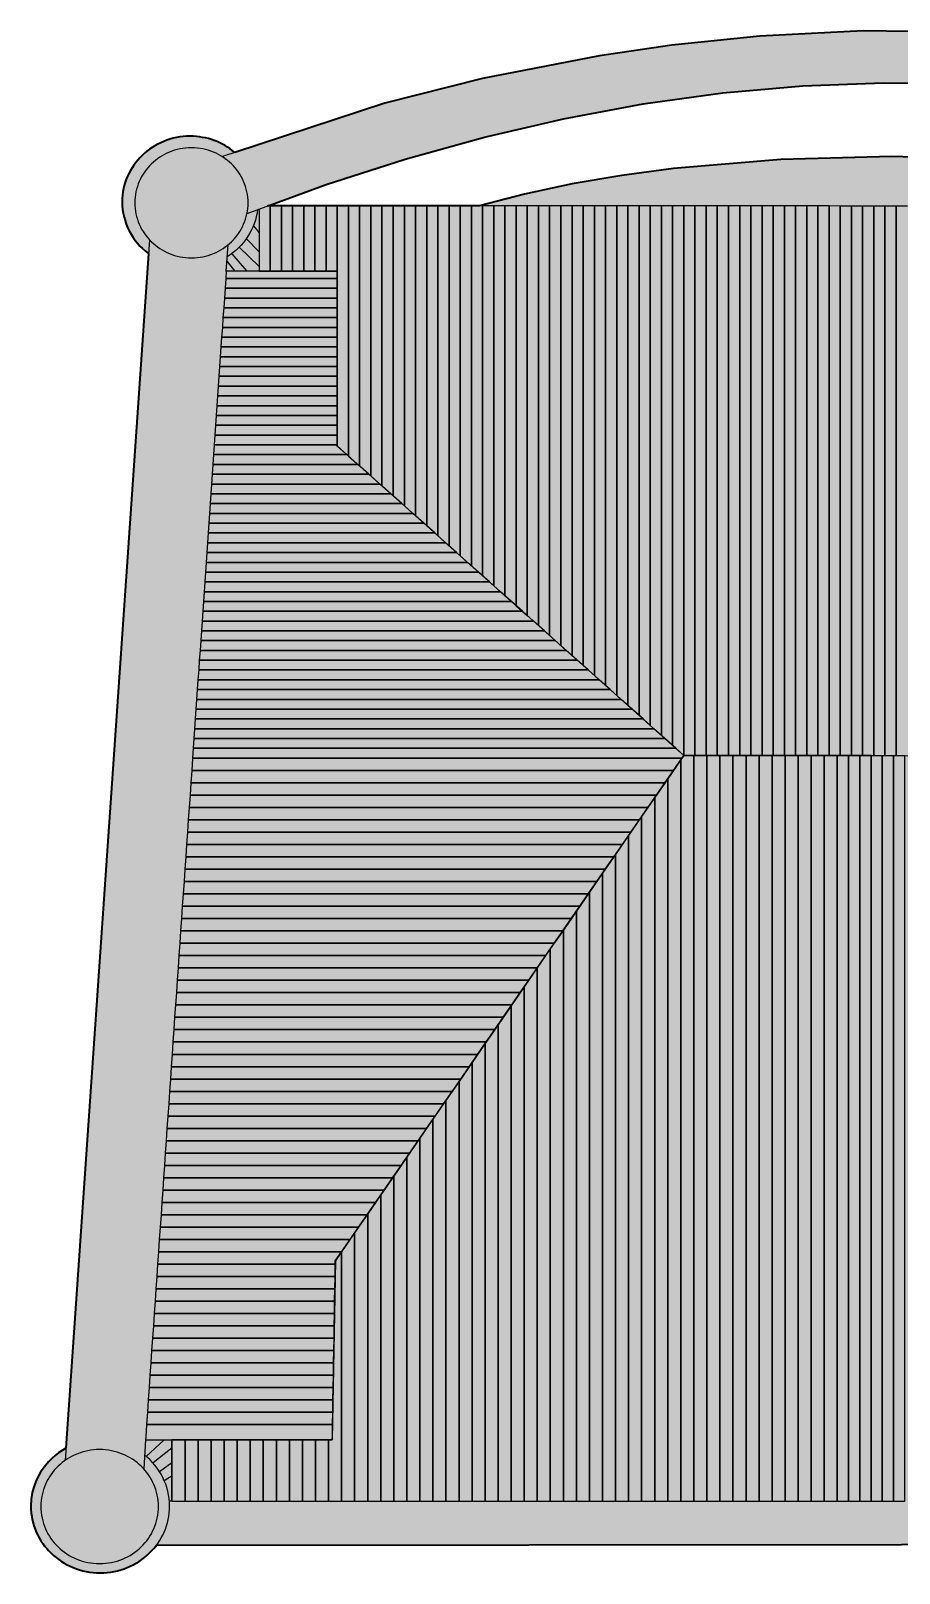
# Model space of a CAD drawing. Header units: millimetres. Extents: x 0 to 1796, y -950 to 767.
# Drawn here: x 107 to 399, y -950 to -430 of the extents above; entities that cross this region are included whole.
import ezdxf

# ---------------------------------------------------------------- set-up
doc = ezdxf.new("R2010")
doc.units = ezdxf.units.MM
doc.layers.add('Blocks', color=7, linetype='Continuous')
doc.layers.add('Blocks$Fill', color=7, linetype='Continuous', true_color=0xffffff)
doc.layers.add('Blocks$Inner', color=7, linetype='Continuous', lineweight=25, true_color=0x007f00)
doc.layers.add('Blocks$Outline', color=7, linetype='Continuous', lineweight=35, true_color=0xff3f3f)

# ---------------------------------------------------------------- blocks, each defined once
blk = doc.blocks.new('Carimate Dining Chair Top')
at = {"layer": 'Blocks$Fill'}
h = blk.add_hatch(color=256, dxfattribs=at)
h.paths.add_polyline_path([(737.37, -273.52), (737.89, -274.24), (738.58, -275.1), (739.31, -275.92), (740.08, -276.71), (740.89, -277.46), (741.73, -278.18), (742.6, -278.85), (743.51, -279.49), (744.45, -280.08), (745.43, -280.62), (746.43, -281.13), (747.45, -281.58), (748.51, -281.99), (749.58, -282.34), (750.68, -282.65), (751.81, -282.9), (752.95, -283.1), (754.11, -283.25), (755.29, -283.34), (756.48, -283.37), (757.68, -283.34), (758.85, -283.25), (760.01, -283.1), (761.16, -282.9), (762.28, -282.65), (763.38, -282.34), (764.46, -281.99), (765.51, -281.58), (766.54, -281.13), (767.54, -280.62), (768.51, -280.08), (769.45, -279.49), (770.36, -278.85), (771.24, -278.18), (772.08, -277.46), (772.88, -276.71), (773.65, -275.92), (774.38, -275.1), (775.07, -274.24), (775.72, -273.35), (776.32, -272.42), (776.88, -271.47), (777.39, -270.49), (777.85, -269.49), (778.27, -268.45), (778.63, -267.4), (778.95, -266.32), (779.21, -265.22), (779.41, -264.1), (779.56, -262.96), (779.65, -261.81), (779.68, -260.64), (779.62, -259.09), (779.47, -257.56), (779.21, -256.06), (778.85, -254.6), (778.4, -253.18), (777.86, -251.8), (777.23, -250.47), (776.52, -249.18), (775.72, -247.95), (774.85, -246.76), (773.91, -245.64), (772.9, -244.58), (771.82, -243.59), (770.67, -242.66), (769.47, -241.81), (768.23, -241.04), (740.54, 161.8), (741.39, 162.54), (742.27, 163.37), (743.1, 164.26), (743.87, 165.18), (744.6, 166.15), (745.28, 167.15), (745.9, 168.19), (746.46, 169.27), (746.97, 170.38), (747.41, 171.52), (747.79, 172.69), (748.11, 173.89), (748.36, 175.11), (748.54, 176.35), (748.65, 177.62), (748.69, 178.9), (748.66, 180.05), (748.57, 181.18), (748.43, 182.3), (748.23, 183.39), (747.97, 184.47), (747.67, 185.53), (747.31, 186.57), (746.9, 187.58), (746.45, 188.57), (745.94, 189.53), (745.4, 190.46), (744.8, 191.37), (744.17, 192.24), (743.5, 193.08), (742.78, 193.89), (742.03, 194.67), (741.24, 195.4), (740.41, 196.1), (739.55, 196.77), (738.66, 197.39), (737.74, 197.97), (736.79, 198.51), (735.81, 199), (734.8, 199.44), (733.77, 199.84), (732.71, 200.19), (731.63, 200.49), (730.53, 200.74), (729.41, 200.94), (728.27, 201.08), (727.12, 201.17), (725.95, 201.2), (724.89, 201.17), (723.83, 201.1), (722.8, 200.98), (721.77, 200.82), (720.77, 200.61), (719.78, 200.36), (718.8, 200.07), (717.85, 199.74), (716.92, 199.37), (716, 198.96), (715.11, 198.51), (714.25, 198.02), (713.41, 197.5), (712.59, 196.94), (711.8, 196.36), (710.95, 195.66), (686.05, 204.25), (658.26, 212.62), (631.43, 219.54), (605.6, 225.14), (580.8, 229.52), (557.05, 232.78), (534.39, 235.05), (512.84, 236.42), (473.23, 236.93), (438.44, 235.18), (408.71, 232.07), (384.29, 228.45), (344.89, 220.85), (311.99, 212.49), (261.36, 195.92), (260.5, 196.6), (259.71, 197.19), (258.88, 197.73), (258.04, 198.25), (257.17, 198.73), (256.27, 199.17), (255.35, 199.57), (254.42, 199.94), (253.46, 200.27), (252.48, 200.56), (251.49, 200.8), (250.48, 201), (249.45, 201.16), (248.41, 201.28), (247.35, 201.35), (246.28, 201.37), (245.1, 201.35), (243.94, 201.26), (242.79, 201.12), (241.66, 200.92), (240.56, 200.68), (239.47, 200.38), (238.4, 200.03), (237.36, 199.64), (236.35, 199.19), (235.36, 198.7), (234.4, 198.17), (233.47, 197.6), (232.57, 196.98), (231.71, 196.32), (230.87, 195.63), (230.08, 194.9), (229.32, 194.13), (228.6, 193.33), (227.92, 192.49), (227.28, 191.62), (226.68, 190.72), (226.13, 189.8), (225.63, 188.85), (225.17, 187.87), (224.76, 186.86), (224.4, 185.83), (224.09, 184.78), (223.83, 183.71), (223.63, 182.62), (223.48, 181.52), (223.4, 180.39), (223.37, 179.26), (223.41, 177.94), (223.52, 176.64), (223.72, 175.37), (223.99, 174.12), (224.33, 172.9), (224.74, 171.7), (225.21, 170.54), (225.76, 169.41), (226.36, 168.32), (227.03, 167.26), (227.75, 166.25), (228.53, 165.27), (229.36, 164.34), (230.25, 163.46), (231.18, 162.62), (232.21, 161.79), (204.42, -241.22), (203.14, -241.98), (201.9, -242.82), (200.72, -243.73), (199.6, -244.72), (198.55, -245.77), (197.57, -246.89), (196.67, -248.06), (195.85, -249.3), (195.11, -250.58), (194.46, -251.92), (193.9, -253.3), (193.43, -254.72), (193.24, -255.45), (193.06, -256.19), (192.92, -256.93), (192.8, -257.69), (192.7, -258.45), (192.63, -259.22), (192.59, -260), (192.58, -260.78), (192.61, -261.94), (192.7, -263.08), (192.85, -264.2), (193.05, -265.31), (193.31, -266.4), (193.63, -267.46), (193.99, -268.51), (194.41, -269.53), (194.88, -270.52), (195.4, -271.49), (195.96, -272.43), (196.57, -273.35), (197.22, -274.23), (197.92, -275.08), (198.65, -275.89), (199.43, -276.67), (200.24, -277.42), (201.09, -278.12), (201.97, -278.79), (202.89, -279.42), (203.83, -280), (204.81, -280.54), (205.82, -281.04), (206.86, -281.49), (207.92, -281.89), (209.01, -282.25), (210.12, -282.55), (211.25, -282.8), (212.4, -283), (213.57, -283.14), (214.76, -283.23), (215.96, -283.26), (217.16, -283.23), (218.35, -283.14), (219.52, -283), (220.67, -282.8), (221.8, -282.55), (222.91, -282.25), (224, -281.89), (225.06, -281.49), (226.1, -281.04), (227.11, -280.54), (228.09, -280), (229.04, -279.42), (229.95, -278.79), (230.84, -278.12), (231.68, -277.42), (232.5, -276.67), (233.27, -275.89), (234.01, -275.08), (234.7, -274.23), (234.91, -273.94)], flags=0)
h.paths.add_polyline_path([(627.45, 177.75), (610.93, 181.61), (593.74, 184.97), (557.84, 190.19), (520.61, 193.38), (482.88, 194.51), (445.48, 193.55), (409.27, 190.48), (391.86, 188.14), (375.07, 185.26), (358.99, 181.83), (343.86, 177.9), (341.13, 177.9), (337.37, 177.9), (333.6, 177.9), (329.83, 177.9), (326.06, 177.91), (322.29, 177.91), (318.52, 177.91), (314.75, 177.91), (310.98, 177.91), (307.21, 177.91), (303.44, 177.92), (299.67, 177.92), (295.9, 177.92), (292.13, 177.92), (288.36, 177.92), (284.59, 177.93), (280.82, 177.93), (277.06, 177.93), (273.29, 177.93), (272.56, 177.93), (292.16, 185.07), (318.83, 193.65), (345.51, 201.07), (372.23, 207.28), (399.02, 212.26), (425.91, 215.96), (452.93, 218.36), (480.12, 219.42), (507.49, 219.1), (535.08, 217.38), (562.93, 214.21), (591.06, 209.56), (619.5, 203.4), (648.28, 195.69), (677.43, 186.39), (700.93, 177.72), (699.57, 177.72), (695.58, 177.72), (691.59, 177.72), (687.6, 177.72), (683.61, 177.72), (679.62, 177.73), (675.63, 177.73), (671.64, 177.73), (667.66, 177.73), (663.67, 177.73), (659.68, 177.74), (655.69, 177.74), (651.7, 177.74), (647.71, 177.74), (643.72, 177.74), (639.73, 177.75), (635.74, 177.75), (631.75, 177.75), (627.76, 177.75)], flags=0)
at = {"layer": 'Blocks$Inner'}
for points in [[(257.02, 194.5), (311.99, 212.49), (344.89, 220.85), (384.29, 228.45), (408.71, 232.07), (438.44, 235.18), (473.23, 236.93), (512.84, 236.42), (534.39, 235.05), (557.05, 232.78), (580.8, 229.52), (605.6, 225.14), (631.43, 219.54), (658.26, 212.62), (686.05, 204.25), (714.79, 194.34)], [(265.47, 175.35), (292.16, 185.07), (318.83, 193.65), (345.51, 201.07), (372.23, 207.28), (399.02, 212.26), (425.91, 215.96), (452.93, 218.36), (480.12, 219.42), (507.49, 219.1), (535.08, 217.38), (562.93, 214.21), (591.06, 209.56), (619.5, 203.4), (648.28, 195.69), (677.43, 186.39), (706.98, 175.48)], [(261.36, 195.92), (260.5, 196.6), (259.71, 197.19), (258.88, 197.73), (258.04, 198.25), (257.17, 198.73), (256.27, 199.17), (255.35, 199.57), (254.42, 199.94), (253.46, 200.27), (252.48, 200.56), (251.49, 200.8), (250.48, 201), (249.45, 201.16), (248.41, 201.28), (247.35, 201.35), (246.28, 201.37), (245.1, 201.35), (243.94, 201.26), (242.79, 201.12), (241.66, 200.92), (240.56, 200.68), (239.47, 200.38), (238.4, 200.03), (237.36, 199.64), (236.35, 199.19), (235.36, 198.7), (234.4, 198.17), (233.47, 197.6), (232.57, 196.98), (231.71, 196.32), (230.87, 195.63), (230.08, 194.9), (229.32, 194.13), (228.6, 193.33), (227.92, 192.49), (227.28, 191.62), (226.68, 190.72), (226.13, 189.8), (225.63, 188.85), (225.17, 187.87), (224.76, 186.86), (224.4, 185.83), (224.09, 184.78), (223.83, 183.71), (223.63, 182.62), (223.48, 181.52), (223.4, 180.39), (223.37, 179.26), (223.41, 177.94), (223.52, 176.64), (223.72, 175.37), (223.99, 174.12), (224.33, 172.9), (224.74, 171.7), (225.21, 170.54), (225.76, 169.41), (226.36, 168.32), (227.03, 167.26), (227.75, 166.25), (228.53, 165.27), (229.36, 164.34), (230.25, 163.46), (231.18, 162.62), (232.21, 161.79)], [(343.72, 177.86), (358.99, 181.83), (375.07, 185.26), (391.86, 188.14), (409.27, 190.48), (445.48, 193.55), (482.88, 194.51), (520.61, 193.38), (557.84, 190.19), (593.74, 184.97), (610.93, 181.61), (627.46, 177.75)], [(269.52, 176.92), (269.52, 155.89), (273.29, 155.89), (273.29, 177.93), (272.28, 177.93)], [(295.9, 96.87), (295.9, 177.92), (292.13, 177.92), (292.13, 155.89), (295.87, 155.89)], [(488.14, 177.82), (484.37, 177.82), (484.37, -7.6), (484.37, 177.82), (480.6, 177.83), (480.6, -7.6), (480.6, 177.83), (476.83, 177.83), (476.83, -7.6), (476.83, 177.83), (473.06, 177.83), (473.06, -7.6), (473.06, 177.83), (469.29, 177.83), (469.29, -7.6), (469.29, 177.83), (465.52, 177.83), (465.52, -7.6), (465.52, 177.83), (461.75, 177.84), (461.75, -7.6), (461.75, 177.84), (457.99, 177.84), (457.99, -7.6), (457.99, 177.84), (454.22, 177.84), (454.22, -7.6), (454.22, 177.84), (450.45, 177.84), (450.45, -7.6), (450.45, 177.84), (446.68, 177.84), (446.68, -7.6), (446.68, 177.84), (442.91, 177.85), (442.91, -7.6), (442.91, 177.85), (439.14, 177.85), (439.14, -7.6), (439.14, 177.85), (435.37, 177.85), (435.37, -7.6), (435.37, 177.85), (431.6, 177.85), (431.6, -7.6), (431.6, 177.85), (427.83, 177.85), (427.83, -7.6), (427.83, 177.85), (424.06, 177.86), (424.06, -7.6), (424.06, 177.86), (420.29, 177.86), (420.29, -7.6), (420.29, 177.86), (416.52, 177.86), (416.52, -7.6), (416.52, 177.86), (412.75, 177.86), (412.75, -7.49), (559.32, -7.69)], [(269.05, 176.68), (268.86, 175.44), (268.6, 174.21), (268.28, 173.01), (267.88, 171.84), (267.42, 170.7), (266.9, 169.59), (266.32, 168.52), (265.68, 167.48), (264.99, 166.48), (264.24, 165.51), (263.44, 164.59), (262.59, 163.72), (261.69, 162.88), (260.75, 162.1), (259.76, 161.36), (258.73, 160.68)], [(265.3, 166.73), (269.59, 162.4)], [(267.65, 171.1), (269.55, 168.82)], [(232.53, 166.46), (204.14, -245.35)], [(258.45, 155.91), (259.07, 164.76)], [(260.36, 161.65), (265.3, 155.95)], [(262.87, 164), (269.59, 157.47)], [(258.65, 159.22), (261.39, 155.8)], [(231.22, -238.41), (230.7, -248.18)], [(231.5, -244), (237.55, -238.43)], [(240.13, -259.08), (288.55, -259.07), (288.55, -238.44), (284.16, -238.44), (284.16, -259.07), (284.16, -238.44), (279.76, -238.44), (279.76, -259.07), (279.76, -238.44), (275.36, -238.44), (275.36, -259.07), (275.36, -238.44), (270.96, -238.44), (270.96, -259.07), (270.96, -238.44), (266.56, -238.44), (266.56, -259.07), (266.56, -238.44), (262.16, -238.44), (262.16, -259.07), (262.16, -238.44), (257.76, -238.44), (257.76, -259.07), (257.76, -238.44), (253.36, -238.44), (253.36, -259.07), (253.36, -238.44), (248.96, -238.44), (248.96, -259.07), (248.96, -238.44), (244.56, -238.44), (244.56, -259.07), (244.56, -238.44), (240.16, -238.44), (240.16, -259.07), (240.16, -238.44)], [(204.44, -241.21), (203.14, -241.98), (201.9, -242.82), (200.72, -243.73), (199.6, -244.72), (198.55, -245.77), (197.57, -246.89), (196.67, -248.06), (195.85, -249.3), (195.11, -250.58), (194.46, -251.92), (193.9, -253.3), (193.43, -254.72), (193.24, -255.45), (193.06, -256.19), (192.92, -256.93), (192.8, -257.69), (192.7, -258.45), (192.63, -259.22), (192.59, -260), (192.58, -260.78), (192.61, -261.94), (192.7, -263.08), (192.85, -264.2), (193.05, -265.31), (193.31, -266.4), (193.63, -267.46), (193.99, -268.51), (194.41, -269.53), (194.88, -270.52), (195.4, -271.49), (195.96, -272.43), (196.57, -273.35), (197.22, -274.23), (197.92, -275.08), (198.65, -275.89), (199.43, -276.67), (200.24, -277.42), (201.09, -278.12), (201.97, -278.79), (202.89, -279.42), (203.83, -280), (204.81, -280.54), (205.82, -281.04), (206.86, -281.49), (207.92, -281.89), (209.01, -282.25), (210.12, -282.55), (211.25, -282.8), (212.4, -283), (213.57, -283.14), (214.76, -283.23), (215.96, -283.26), (217.16, -283.23), (218.35, -283.14), (219.52, -283), (220.67, -282.8), (221.8, -282.55), (222.91, -282.25), (224, -281.89), (225.06, -281.49), (226.1, -281.04), (227.11, -280.54), (228.09, -280), (229.04, -279.42), (229.95, -278.79), (230.84, -278.12), (231.68, -277.42), (232.5, -276.67), (233.27, -275.89), (234.01, -275.08), (234.7, -274.23), (235.35, -273.35), (235.96, -272.43), (236.52, -271.49), (237.04, -270.52), (237.51, -269.53), (237.93, -268.51), (238.29, -267.46), (238.61, -266.4), (238.87, -265.31), (239.08, -264.2), (239.22, -263.08), (239.31, -261.94), (239.35, -260.78), (239.31, -259.49), (239.19, -258.21), (239.01, -256.96), (238.75, -255.73), (238.43, -254.52), (238.04, -253.35), (237.58, -252.2), (237.06, -251.08), (236.48, -250), (235.85, -248.95), (235.15, -247.93), (234.41, -246.96), (233.61, -246.03), (232.76, -245.14), (231.86, -244.3), (230.92, -243.5)], [(233.76, -246.06), (240.17, -241.01)], [(235.98, -249.08), (240.13, -246.06)], [(237.47, -252.11), (240.17, -250.41)], [(240.3, -259.08), (239.25, -259.08)], [(737.37, -273.52), (234.91, -273.94)]]:
    blk.add_lwpolyline(points, dxfattribs=at)
for points in [[(246.73, 197.47), (245.74, 197.44), (244.77, 197.37), (243.82, 197.25), (242.88, 197.09), (241.95, 196.88), (241.05, 196.63), (240.16, 196.34), (239.29, 196.01), (238.45, 195.64), (237.62, 195.23), (236.82, 194.78), (236.05, 194.3), (235.3, 193.78), (234.58, 193.23), (233.89, 192.64), (233.22, 192.03), (232.59, 191.38), (231.99, 190.71), (231.42, 190.01), (230.89, 189.28), (230.39, 188.53), (229.93, 187.75), (229.51, 186.95), (229.13, 186.13), (228.79, 185.28), (228.49, 184.42), (228.23, 183.54), (228.02, 182.64), (227.85, 181.73), (227.73, 180.8), (227.65, 179.86), (227.63, 178.9), (227.65, 177.95), (227.73, 177), (227.85, 176.07), (228.02, 175.16), (228.23, 174.26), (228.49, 173.38), (228.79, 172.52), (229.13, 171.67), (229.51, 170.85), (229.93, 170.05), (230.39, 169.27), (230.89, 168.52), (231.42, 167.79), (231.99, 167.09), (232.59, 166.42), (233.22, 165.77), (233.89, 165.16), (234.58, 164.58), (235.3, 164.02), (236.05, 163.51), (236.82, 163.02), (237.62, 162.58), (238.45, 162.17), (239.29, 161.8), (240.16, 161.46), (241.05, 161.17), (241.95, 160.92), (242.88, 160.71), (243.82, 160.55), (244.77, 160.43), (245.74, 160.36), (246.73, 160.34), (247.71, 160.36), (248.68, 160.43), (249.64, 160.55), (250.58, 160.71), (251.5, 160.92), (252.41, 161.17), (253.29, 161.46), (254.16, 161.8), (255.01, 162.17), (255.83, 162.58), (256.63, 163.02), (257.41, 163.51), (258.15, 164.02), (258.88, 164.58), (259.57, 165.16), (260.23, 165.77), (260.86, 166.42), (261.46, 167.09), (262.03, 167.79), (262.56, 168.52), (263.06, 169.27), (263.52, 170.05), (263.94, 170.85), (264.32, 171.67), (264.67, 172.52), (264.97, 173.38), (265.22, 174.26), (265.44, 175.16), (265.61, 176.07), (265.73, 177), (265.8, 177.95), (265.83, 178.9), (265.8, 179.86), (265.73, 180.8), (265.61, 181.73), (265.44, 182.64), (265.22, 183.54), (264.97, 184.42), (264.67, 185.28), (264.32, 186.13), (263.94, 186.95), (263.52, 187.75), (263.06, 188.53), (262.56, 189.28), (262.03, 190.01), (261.46, 190.71), (260.86, 191.38), (260.23, 192.03), (259.57, 192.64), (258.88, 193.23), (258.15, 193.78), (257.41, 194.3), (256.63, 194.78), (255.83, 195.23), (255.01, 195.64), (254.16, 196.01), (253.29, 196.34), (252.41, 196.63), (251.5, 196.88), (250.58, 197.09), (249.64, 197.25), (248.68, 197.37), (247.71, 197.44)], [(273.29, 177.93), (273.29, 155.89), (277.06, 155.89), (277.06, 177.93)], [(277.06, 177.93), (277.06, 155.89), (280.82, 155.89), (280.82, 177.93)], [(280.82, 177.93), (280.82, 155.89), (284.59, 155.89), (284.59, 177.93)], [(284.59, 177.93), (284.59, 155.89), (288.36, 155.89), (288.36, 177.92)], [(288.36, 177.92), (288.36, 155.89), (292.13, 155.89), (292.13, 177.92)], [(295.9, 177.92), (295.9, 96.87), (299.67, 93.5), (299.67, 177.92)], [(299.67, 177.92), (299.67, 93.5), (303.44, 90.13), (303.44, 177.92)], [(303.44, 177.92), (303.44, 90.13), (307.21, 86.77), (307.21, 177.91)], [(307.21, 177.91), (307.21, 86.77), (310.98, 83.4), (310.98, 177.91)], [(310.98, 177.91), (310.98, 83.4), (314.75, 80.04), (314.75, 177.91)], [(314.75, 177.91), (314.75, 80.04), (318.52, 76.67), (318.52, 177.91)], [(318.52, 177.91), (318.52, 76.67), (322.29, 73.3), (322.29, 177.91)], [(322.29, 177.91), (322.29, 73.3), (326.06, 69.94), (326.06, 177.91)], [(326.06, 177.91), (326.06, 69.94), (329.83, 66.57), (329.83, 177.9)], [(329.83, 177.9), (329.83, 66.57), (333.6, 63.2), (333.6, 177.9)], [(333.6, 177.9), (333.6, 63.2), (337.37, 59.84), (337.37, 177.9)], [(337.37, 177.9), (337.37, 59.84), (341.13, 56.47), (341.13, 177.9)], [(341.13, 177.9), (341.13, 56.47), (344.9, 53.11), (344.9, 177.9)], [(344.9, 177.9), (344.9, 53.11), (348.67, 49.74), (348.67, 177.89)], [(348.67, 177.89), (348.67, 49.74), (352.44, 46.37), (352.44, 177.89)], [(352.44, 177.89), (352.44, 46.37), (356.21, 43.01), (356.21, 177.89)], [(356.21, 177.89), (356.21, 43.01), (359.98, 39.64), (359.98, 177.89)], [(359.98, 177.89), (359.98, 39.64), (363.75, 36.27), (363.75, 177.89)], [(363.75, 177.89), (363.75, 36.27), (367.52, 32.91), (367.52, 177.88)], [(367.52, 177.88), (367.52, 32.91), (371.29, 29.54), (371.29, 177.88)], [(371.29, 177.88), (371.29, 29.54), (375.06, 26.18), (375.06, 177.88)], [(375.06, 177.88), (375.06, 26.18), (378.83, 22.81), (378.83, 177.88)], [(378.83, 177.88), (378.83, 22.81), (382.6, 19.44), (382.6, 177.88)], [(382.6, 177.88), (382.6, 19.44), (386.37, 16.08), (386.37, 177.87)], [(386.37, 177.87), (386.37, 16.08), (390.14, 12.71), (390.14, 177.87)], [(390.14, 177.87), (390.14, 12.71), (393.91, 9.34), (393.91, 177.87)], [(393.91, 177.87), (393.91, 9.34), (397.68, 5.98), (397.68, 177.87)], [(397.68, 177.87), (397.68, 5.98), (401.44, 2.61), (401.44, 177.87)], [(401.44, 177.87), (401.44, 2.61), (405.21, -0.75), (405.21, 177.87)], [(405.21, 177.87), (405.21, -0.75), (408.98, -4.12), (408.98, 177.86)], [(412.75, -7.49), (412.75, 177.86), (408.98, 177.86), (408.98, -4.12)], [(258.28, 153.4), (258.05, 150.1), (295.9, 150.1), (295.9, 153.4)], [(295.9, 155.86), (258.45, 155.91), (258.28, 153.4), (295.9, 153.4)], [(257.59, 143.5), (295.9, 143.5), (295.9, 146.8), (257.82, 146.8)], [(257.82, 146.8), (295.9, 146.8), (295.9, 150.1), (258.05, 150.1)], [(257.36, 140.19), (295.9, 140.19), (295.9, 143.5), (257.59, 143.5)], [(256.91, 133.59), (295.9, 133.59), (295.9, 136.89), (257.14, 136.89)], [(257.14, 136.89), (295.9, 136.89), (295.9, 140.19), (257.36, 140.19)], [(256.45, 126.98), (295.9, 126.98), (295.9, 130.29), (256.68, 130.29)], [(256.68, 130.29), (295.9, 130.29), (295.9, 133.59), (256.91, 133.59)], [(256.22, 123.68), (295.9, 123.68), (295.9, 126.98), (256.45, 126.98)], [(255.77, 117.08), (295.9, 117.08), (295.9, 120.38), (256, 120.38)], [(256, 120.38), (295.9, 120.38), (295.9, 123.68), (256.22, 123.68)], [(255.54, 113.77), (295.9, 113.77), (295.9, 117.08), (255.77, 117.08)], [(255.08, 107.17), (295.9, 107.17), (295.9, 110.47), (255.31, 110.47)], [(255.31, 110.47), (295.9, 110.47), (295.9, 113.77), (255.54, 113.77)], [(254.86, 103.87), (295.9, 103.87), (295.9, 107.17), (255.08, 107.17)], [(254.4, 97.26), (295.9, 97.26), (295.9, 100.56), (254.63, 100.56)], [(254.63, 100.56), (295.9, 100.56), (295.9, 103.87), (254.86, 103.87)], [(253.94, 90.66), (302.86, 90.66), (299.16, 93.96), (254.17, 93.96)], [(254.17, 93.96), (299.16, 93.96), (295.9, 96.88), (295.9, 97.26), (254.4, 97.26)], [(253.72, 87.35), (306.56, 87.35), (302.86, 90.66), (253.94, 90.66)], [(253.26, 80.75), (313.95, 80.75), (310.26, 84.05), (253.49, 84.05)], [(253.49, 84.05), (310.26, 84.05), (306.56, 87.35), (253.72, 87.35)], [(253.03, 77.45), (317.65, 77.45), (313.95, 80.75), (253.26, 80.75)], [(252.58, 70.84), (325.05, 70.84), (321.35, 74.14), (252.8, 74.14)], [(252.8, 74.14), (321.35, 74.14), (317.65, 77.45), (253.03, 77.45)], [(252.35, 67.54), (328.75, 67.54), (325.05, 70.84), (252.58, 70.84)], [(251.89, 60.93), (336.14, 60.93), (332.44, 64.24), (252.12, 64.24)], [(252.12, 64.24), (332.44, 64.24), (328.75, 67.54), (252.35, 67.54)], [(251.44, 54.33), (343.54, 54.33), (339.84, 57.63), (251.66, 57.63)], [(251.66, 57.63), (339.84, 57.63), (336.14, 60.93), (251.89, 60.93)], [(251.21, 51.03), (347.24, 51.03), (343.54, 54.33), (251.44, 54.33)], [(250.75, 44.42), (354.63, 44.42), (350.93, 47.72), (250.98, 47.72)], [(250.98, 47.72), (350.93, 47.72), (347.24, 51.03), (251.21, 51.03)], [(250.52, 41.12), (358.33, 41.12), (354.63, 44.42), (250.75, 44.42)], [(250.07, 34.52), (365.73, 34.52), (362.03, 37.82), (250.3, 37.82)], [(250.3, 37.82), (362.03, 37.82), (358.33, 41.12), (250.52, 41.12)], [(249.84, 31.21), (369.42, 31.21), (365.73, 34.52), (250.07, 34.52)], [(249.38, 24.61), (376.82, 24.61), (373.12, 27.91), (249.61, 27.91)], [(249.61, 27.91), (373.12, 27.91), (369.42, 31.21), (249.84, 31.21)], [(248.93, 18), (384.22, 18), (380.52, 21.31), (249.16, 21.31)], [(249.16, 21.31), (380.52, 21.31), (376.82, 24.61), (249.38, 24.61)], [(248.7, 14.7), (387.91, 14.7), (384.22, 18), (248.93, 18)], [(248.24, 8.1), (395.31, 8.1), (391.61, 11.4), (248.47, 11.4)], [(248.47, 11.4), (391.61, 11.4), (387.91, 14.7), (248.7, 14.7)], [(248.01, 4.79), (399.01, 4.79), (395.31, 8.1), (248.24, 8.1)], [(247.56, -1.81), (406.4, -1.81), (402.7, 1.49), (247.79, 1.49)], [(247.79, 1.49), (402.7, 1.49), (399.01, 4.79), (248.01, 4.79)], [(247.1, -8.42), (412.12, -8.42), (412.76, -7.49), (410.1, -5.11), (247.33, -5.11)], [(247.33, -5.11), (410.1, -5.11), (406.4, -1.81), (247.56, -1.81)], [(246.81, -12.58), (409.25, -12.58), (412.12, -8.42), (247.1, -8.42)], [(407.33, -15.37), (407.33, -259.05), (411.73, -259.05), (411.73, -8.99)], [(412.75, -7.5), (411.73, -8.99), (411.73, -259.05), (416.13, -259.05), (416.13, -7.51)], [(416.13, -7.51), (416.13, -259.05), (420.53, -259.05), (420.53, -7.51)], [(420.53, -7.51), (420.53, -259.05), (424.93, -259.05), (424.93, -7.52)], [(424.93, -7.52), (424.93, -259.05), (429.33, -259.05), (429.33, -7.53)], [(429.33, -7.53), (429.33, -259.05), (433.73, -259.05), (433.73, -7.53)], [(433.73, -7.53), (433.73, -259.05), (438.12, -259.05), (438.12, -7.54)], [(438.12, -7.54), (438.12, -259.05), (442.52, -259.04), (442.52, -7.54)], [(442.52, -7.54), (442.52, -259.04), (446.92, -259.04), (446.92, -7.55)], [(446.92, -7.55), (446.92, -259.04), (451.32, -259.04), (451.32, -7.56)], [(451.32, -7.56), (451.32, -259.04), (455.72, -259.04), (455.72, -7.56)], [(455.72, -7.56), (455.72, -259.04), (460.12, -259.04), (460.12, -7.57)], [(460.12, -7.57), (460.12, -259.04), (464.52, -259.04), (464.52, -7.58)], [(464.52, -7.58), (464.52, -259.04), (468.31, -259.04), (468.31, -7.58)], [(468.31, -7.58), (468.31, -259.04), (472.1, -259.04), (472.1, -7.59)], [(472.1, -7.59), (472.1, -259.04), (475.9, -259.04), (475.9, -7.59)], [(475.9, -7.59), (475.9, -259.04), (479.69, -259.04), (479.69, -7.6)], [(479.69, -7.6), (479.69, -259.04), (483.48, -259.04), (483.48, -7.6)], [(483.48, -7.6), (483.48, -259.04), (487.27, -259.04), (487.27, -7.61)], [(246.53, -16.75), (406.38, -16.75), (409.25, -12.58), (246.81, -12.58)], [(402.93, -21.75), (402.93, -259.05), (407.33, -259.05), (407.33, -15.37)], [(246.24, -20.91), (403.51, -20.91), (406.38, -16.75), (246.53, -16.75)], [(245.66, -29.24), (397.77, -29.24), (400.64, -25.07), (245.95, -25.07)], [(245.95, -25.07), (400.64, -25.07), (403.51, -20.91), (246.24, -20.91)], [(398.53, -28.13), (398.53, -259.05), (402.93, -259.05), (402.93, -21.75)], [(245.38, -33.4), (394.9, -33.4), (397.77, -29.24), (245.66, -29.24)], [(394.13, -34.51), (394.13, -259.05), (398.53, -259.05), (398.53, -28.13)], [(245.09, -37.57), (392.03, -37.57), (394.9, -33.4), (245.38, -33.4)], [(389.73, -40.9), (389.73, -259.05), (394.13, -259.05), (394.13, -34.51)], [(244.8, -41.73), (389.16, -41.73), (392.03, -37.57), (245.09, -37.57)], [(385.34, -47.28), (385.34, -259.05), (389.73, -259.05), (389.73, -40.9)], [(244.23, -50.06), (383.42, -50.06), (386.29, -45.89), (244.51, -45.89)], [(244.51, -45.89), (386.29, -45.89), (389.16, -41.73), (244.8, -41.73)], [(243.94, -54.22), (380.55, -54.22), (383.42, -50.06), (244.23, -50.06)], [(380.94, -53.66), (380.94, -259.05), (385.34, -259.05), (385.34, -47.28)], [(243.65, -58.38), (377.68, -58.38), (380.55, -54.22), (243.94, -54.22)], [(376.54, -60.04), (376.54, -259.06), (380.94, -259.05), (380.94, -53.66)], [(243.36, -62.55), (374.81, -62.55), (377.68, -58.38), (243.65, -58.38)], [(372.14, -66.43), (372.14, -259.06), (376.54, -259.06), (376.54, -60.04)], [(242.79, -70.87), (369.07, -70.87), (371.94, -66.71), (243.08, -66.71)], [(243.08, -66.71), (371.94, -66.71), (374.81, -62.55), (243.36, -62.55)], [(367.74, -72.81), (367.74, -259.06), (372.14, -259.06), (372.14, -66.43)], [(242.5, -75.04), (366.2, -75.04), (369.07, -70.87), (242.79, -70.87)], [(363.34, -79.19), (363.34, -259.06), (367.74, -259.06), (367.74, -72.81)], [(242.21, -79.2), (363.33, -79.2), (366.2, -75.04), (242.5, -75.04)], [(241.93, -83.37), (360.46, -83.37), (363.33, -79.2), (242.21, -79.2)], [(358.94, -85.57), (358.94, -259.06), (363.34, -259.06), (363.34, -79.19)], [(241.35, -91.69), (354.72, -91.69), (357.59, -87.53), (241.64, -87.53)], [(241.64, -87.53), (357.59, -87.53), (360.46, -83.37), (241.93, -83.37)], [(354.54, -91.96), (354.54, -259.06), (358.94, -259.06), (358.94, -85.57)], [(241.06, -95.86), (351.85, -95.86), (354.72, -91.69), (241.35, -91.69)], [(350.14, -98.34), (350.14, -259.06), (354.54, -259.06), (354.54, -91.96)], [(240.78, -100.02), (348.98, -100.02), (351.85, -95.86), (241.06, -95.86)], [(345.74, -104.72), (345.74, -259.06), (350.14, -259.06), (350.14, -98.34)], [(240.49, -104.18), (346.11, -104.18), (348.98, -100.02), (240.78, -100.02)], [(239.91, -112.51), (340.38, -112.51), (343.24, -108.35), (240.2, -108.35)], [(240.2, -108.35), (343.24, -108.35), (346.11, -104.18), (240.49, -104.18)], [(341.34, -111.1), (341.34, -259.06), (345.74, -259.06), (345.74, -104.72)], [(239.63, -116.68), (337.51, -116.68), (340.38, -112.51), (239.91, -112.51)], [(336.95, -117.48), (336.95, -259.06), (341.34, -259.06), (341.34, -111.1)], [(239.34, -120.84), (334.64, -120.84), (337.51, -116.68), (239.63, -116.68)], [(332.55, -123.87), (332.55, -259.06), (336.95, -259.06), (336.95, -117.48)], [(239.05, -125), (331.77, -125), (334.64, -120.84), (239.34, -120.84)], [(328.15, -130.25), (328.15, -259.06), (332.55, -259.06), (332.55, -123.87)], [(238.48, -133.33), (326.03, -133.33), (328.9, -129.17), (238.76, -129.17)], [(238.76, -129.17), (328.9, -129.17), (331.77, -125), (239.05, -125)], [(238.19, -137.49), (323.16, -137.49), (326.03, -133.33), (238.48, -133.33)], [(323.75, -136.63), (323.75, -259.06), (328.15, -259.06), (328.15, -130.25)], [(237.9, -141.66), (320.29, -141.66), (323.16, -137.49), (238.19, -137.49)], [(319.35, -143.01), (319.35, -259.06), (323.75, -259.06), (323.75, -136.63)], [(237.61, -145.82), (317.42, -145.82), (320.29, -141.66), (237.9, -141.66)], [(314.95, -149.39), (314.95, -259.06), (319.35, -259.06), (319.35, -143.01)], [(237.04, -154.15), (311.68, -154.15), (314.55, -149.99), (237.33, -149.99)], [(237.33, -149.99), (314.55, -149.99), (317.42, -145.82), (237.61, -145.82)], [(310.55, -155.78), (310.55, -259.06), (314.95, -259.06), (314.95, -149.39)], [(236.75, -158.31), (308.81, -158.31), (311.68, -154.15), (237.04, -154.15)], [(306.15, -162.16), (306.15, -259.07), (310.55, -259.06), (310.55, -155.78)], [(236.46, -162.48), (305.94, -162.48), (308.81, -158.31), (236.75, -158.31)], [(236.18, -166.64), (303.07, -166.64), (305.94, -162.48), (236.46, -162.48)], [(301.75, -168.54), (301.75, -259.07), (306.15, -259.07), (306.15, -162.16)], [(235.6, -174.97), (297.33, -174.97), (300.2, -170.8), (235.89, -170.8)], [(235.89, -170.8), (300.2, -170.8), (303.07, -166.64), (236.18, -166.64)], [(297.35, -174.92), (297.35, -259.07), (301.75, -259.07), (301.75, -168.54)], [(235.31, -179.13), (295.22, -179.13), (295.23, -178.01), (297.33, -174.97), (235.6, -174.97)], [(295.25, -177.97), (294.22, -238.44), (292.95, -238.44), (292.95, -259.07), (297.35, -259.07), (297.35, -174.92)], [(235.03, -183.3), (295.15, -183.3), (295.22, -179.13), (235.31, -179.13)], [(234.74, -187.46), (295.08, -187.46), (295.15, -183.3), (235.03, -183.3)], [(234.16, -195.79), (294.94, -195.79), (295.01, -191.62), (234.45, -191.62)], [(234.45, -191.62), (295.01, -191.62), (295.08, -187.46), (234.74, -187.46)], [(233.88, -199.95), (294.87, -199.95), (294.94, -195.79), (234.16, -195.79)], [(233.59, -204.11), (294.8, -204.11), (294.87, -199.95), (233.88, -199.95)], [(233.3, -208.28), (294.73, -208.28), (294.8, -204.11), (233.59, -204.11)], [(232.73, -216.61), (294.59, -216.61), (294.66, -212.44), (233.01, -212.44)], [(233.01, -212.44), (294.66, -212.44), (294.73, -208.28), (233.3, -208.28)], [(232.44, -220.77), (294.52, -220.77), (294.59, -216.61), (232.73, -216.61)], [(232.15, -224.93), (294.45, -224.93), (294.52, -220.77), (232.44, -220.77)], [(231.86, -229.1), (294.38, -229.1), (294.45, -224.93), (232.15, -224.93)], [(294.24, -237.42), (294.31, -233.26), (231.58, -233.26), (231.29, -237.42), (231.22, -238.41), (294.22, -238.43)], [(231.58, -233.26), (294.31, -233.26), (294.38, -229.1), (231.86, -229.1)], [(288.55, -238.44), (288.55, -259.07), (292.95, -259.07), (292.95, -238.44)], [(215.77, -241.67), (214.75, -241.7), (213.74, -241.77), (212.75, -241.89), (211.77, -242.06), (210.81, -242.28), (209.87, -242.54), (208.95, -242.84), (208.05, -243.18), (207.17, -243.57), (206.32, -243.99), (205.49, -244.46), (204.68, -244.96), (203.91, -245.49), (203.16, -246.06), (202.44, -246.67), (201.75, -247.31), (201.09, -247.97), (200.47, -248.67), (199.88, -249.4), (199.33, -250.15), (198.81, -250.93), (198.34, -251.74), (197.9, -252.57), (197.5, -253.42), (197.15, -254.29), (196.84, -255.19), (196.57, -256.1), (196.35, -257.03), (196.17, -257.98), (196.05, -258.94), (195.97, -259.92), (195.94, -260.91), (195.97, -261.9), (196.05, -262.88), (196.17, -263.84), (196.35, -264.79), (196.57, -265.72), (196.84, -266.63), (197.15, -267.52), (197.5, -268.4), (197.9, -269.25), (198.34, -270.08), (198.81, -270.88), (199.33, -271.66), (199.88, -272.42), (200.47, -273.15), (201.09, -273.84), (201.75, -274.51), (202.44, -275.15), (203.16, -275.75), (203.91, -276.32), (204.68, -276.86), (205.49, -277.36), (206.32, -277.82), (207.17, -278.25), (208.05, -278.64), (208.95, -278.98), (209.87, -279.28), (210.81, -279.54), (211.77, -279.76), (212.75, -279.93), (213.74, -280.05), (214.75, -280.12), (215.77, -280.15), (216.79, -280.12), (217.79, -280.05), (218.78, -279.93), (219.76, -279.76), (220.72, -279.54), (221.66, -279.28), (222.58, -278.98), (223.48, -278.64), (224.36, -278.25), (225.21, -277.82), (226.04, -277.36), (226.85, -276.86), (227.63, -276.32), (228.37, -275.75), (229.09, -275.15), (229.78, -274.51), (230.44, -273.84), (231.06, -273.15), (231.65, -272.42), (232.2, -271.66), (232.72, -270.88), (233.2, -270.08), (233.63, -269.25), (234.03, -268.4), (234.38, -267.52), (234.7, -266.63), (234.96, -265.72), (235.19, -264.79), (235.36, -263.84), (235.49, -262.88), (235.56, -261.9), (235.59, -260.91), (235.56, -259.92), (235.49, -258.94), (235.36, -257.98), (235.19, -257.03), (234.96, -256.1), (234.7, -255.19), (234.38, -254.29), (234.03, -253.42), (233.63, -252.57), (233.2, -251.74), (232.72, -250.93), (232.2, -250.15), (231.65, -249.4), (231.06, -248.67), (230.44, -247.97), (229.78, -247.31), (229.09, -246.67), (228.37, -246.06), (227.63, -245.49), (226.85, -244.96), (226.04, -244.46), (225.21, -243.99), (224.36, -243.57), (223.48, -243.18), (222.58, -242.84), (221.66, -242.54), (220.72, -242.28), (219.76, -242.06), (218.78, -241.89), (217.79, -241.77), (216.79, -241.7)]]:
    blk.add_lwpolyline(points, close=True, dxfattribs=at)
at = {"layer": 'Blocks$Outline'}
for points in [[(710.95, 195.66), (686.05, 204.25), (658.26, 212.62), (631.43, 219.54), (605.6, 225.14), (580.8, 229.52), (557.05, 232.78), (534.39, 235.05), (512.84, 236.42), (473.23, 236.93), (438.44, 235.18), (408.71, 232.07), (384.29, 228.45), (344.89, 220.85), (311.99, 212.49), (261.36, 195.92)], [(272.56, 177.93), (292.16, 185.07), (318.83, 193.65), (345.51, 201.07), (372.23, 207.28), (399.02, 212.26), (425.91, 215.96), (452.93, 218.36), (480.12, 219.42), (507.49, 219.1), (535.08, 217.38), (562.93, 214.21), (591.06, 209.56), (619.5, 203.4), (648.28, 195.69), (677.43, 186.39), (700.93, 177.72)], [(261.36, 195.92), (260.5, 196.6), (259.71, 197.19), (258.88, 197.73), (258.04, 198.25), (257.17, 198.73), (256.27, 199.17), (255.35, 199.57), (254.42, 199.94), (253.46, 200.27), (252.48, 200.56), (251.49, 200.8), (250.48, 201), (249.45, 201.16), (248.41, 201.28), (247.35, 201.35), (246.28, 201.37), (245.1, 201.35), (243.94, 201.26), (242.79, 201.12), (241.66, 200.92), (240.56, 200.68), (239.47, 200.38), (238.4, 200.03), (237.36, 199.64), (236.35, 199.19), (235.36, 198.7), (234.4, 198.17), (233.47, 197.6), (232.57, 196.98), (231.71, 196.32), (230.87, 195.63), (230.08, 194.9), (229.32, 194.13), (228.6, 193.33), (227.92, 192.49), (227.28, 191.62), (226.68, 190.72), (226.13, 189.8), (225.63, 188.85), (225.17, 187.87), (224.76, 186.86), (224.4, 185.83), (224.09, 184.78), (223.83, 183.71), (223.63, 182.62), (223.48, 181.52), (223.4, 180.39), (223.37, 179.26), (223.41, 177.94), (223.52, 176.64), (223.72, 175.37), (223.99, 174.12), (224.33, 172.9), (224.74, 171.7), (225.21, 170.54), (225.76, 169.41), (226.36, 168.32), (227.03, 167.26), (227.75, 166.25), (228.53, 165.27), (229.36, 164.34), (230.25, 163.46), (231.18, 162.62), (232.21, 161.79)], [(627.45, 177.75), (610.93, 181.61), (593.74, 184.97), (557.84, 190.19), (520.61, 193.38), (482.88, 194.51), (445.48, 193.55), (409.27, 190.48), (391.86, 188.14), (375.07, 185.26), (358.99, 181.83), (343.86, 177.9)], [(273.29, 177.93), (272.56, 177.93)], [(277.06, 177.93), (273.29, 177.93)], [(280.82, 177.93), (277.06, 177.93)], [(284.59, 177.93), (280.82, 177.93)], [(288.36, 177.92), (284.59, 177.93)], [(292.13, 177.92), (288.36, 177.92)], [(295.9, 177.92), (292.13, 177.92)], [(299.67, 177.92), (295.9, 177.92)], [(303.44, 177.92), (299.67, 177.92)], [(307.21, 177.91), (303.44, 177.92)], [(310.98, 177.91), (307.21, 177.91)], [(314.75, 177.91), (310.98, 177.91)], [(318.52, 177.91), (314.75, 177.91)], [(322.29, 177.91), (318.52, 177.91)], [(326.06, 177.91), (322.29, 177.91)], [(329.83, 177.9), (326.06, 177.91)], [(333.6, 177.9), (329.83, 177.9)], [(337.37, 177.9), (333.6, 177.9)], [(341.13, 177.9), (337.37, 177.9)], [(343.86, 177.9), (341.13, 177.9)], [(232.21, 161.79), (204.42, -241.22)], [(204.42, -241.22), (203.14, -241.98), (201.9, -242.82), (200.72, -243.73), (199.6, -244.72), (198.55, -245.77), (197.57, -246.89), (196.67, -248.06), (195.85, -249.3), (195.11, -250.58), (194.46, -251.92), (193.9, -253.3), (193.43, -254.72), (193.24, -255.45), (193.06, -256.19), (192.92, -256.93), (192.8, -257.69), (192.7, -258.45), (192.63, -259.22), (192.59, -260), (192.58, -260.78), (192.61, -261.94), (192.7, -263.08), (192.85, -264.2), (193.05, -265.31), (193.31, -266.4), (193.63, -267.46), (193.99, -268.51), (194.41, -269.53), (194.88, -270.52), (195.4, -271.49), (195.96, -272.43), (196.57, -273.35), (197.22, -274.23), (197.92, -275.08), (198.65, -275.89), (199.43, -276.67), (200.24, -277.42), (201.09, -278.12), (201.97, -278.79), (202.89, -279.42), (203.83, -280), (204.81, -280.54), (205.82, -281.04), (206.86, -281.49), (207.92, -281.89), (209.01, -282.25), (210.12, -282.55), (211.25, -282.8), (212.4, -283), (213.57, -283.14), (214.76, -283.23), (215.96, -283.26), (217.16, -283.23), (218.35, -283.14), (219.52, -283), (220.67, -282.8), (221.8, -282.55), (222.91, -282.25), (224, -281.89), (225.06, -281.49), (226.1, -281.04), (227.11, -280.54), (228.09, -280), (229.04, -279.42), (229.95, -278.79), (230.84, -278.12), (231.68, -277.42), (232.5, -276.67), (233.27, -275.89), (234.01, -275.08), (234.7, -274.23), (234.91, -273.94)], [(234.91, -273.94), (737.37, -273.52)]]:
    blk.add_lwpolyline(points, dxfattribs=at)

msp = doc.modelspace()

# ---------------------------------------------------------------- block references
at = {"layer": 'Blocks'}
msp.add_blockref('Carimate Dining Chair Top', (-86.01, -666.45), dxfattribs=at)

doc.saveas('drawing.dxf')
